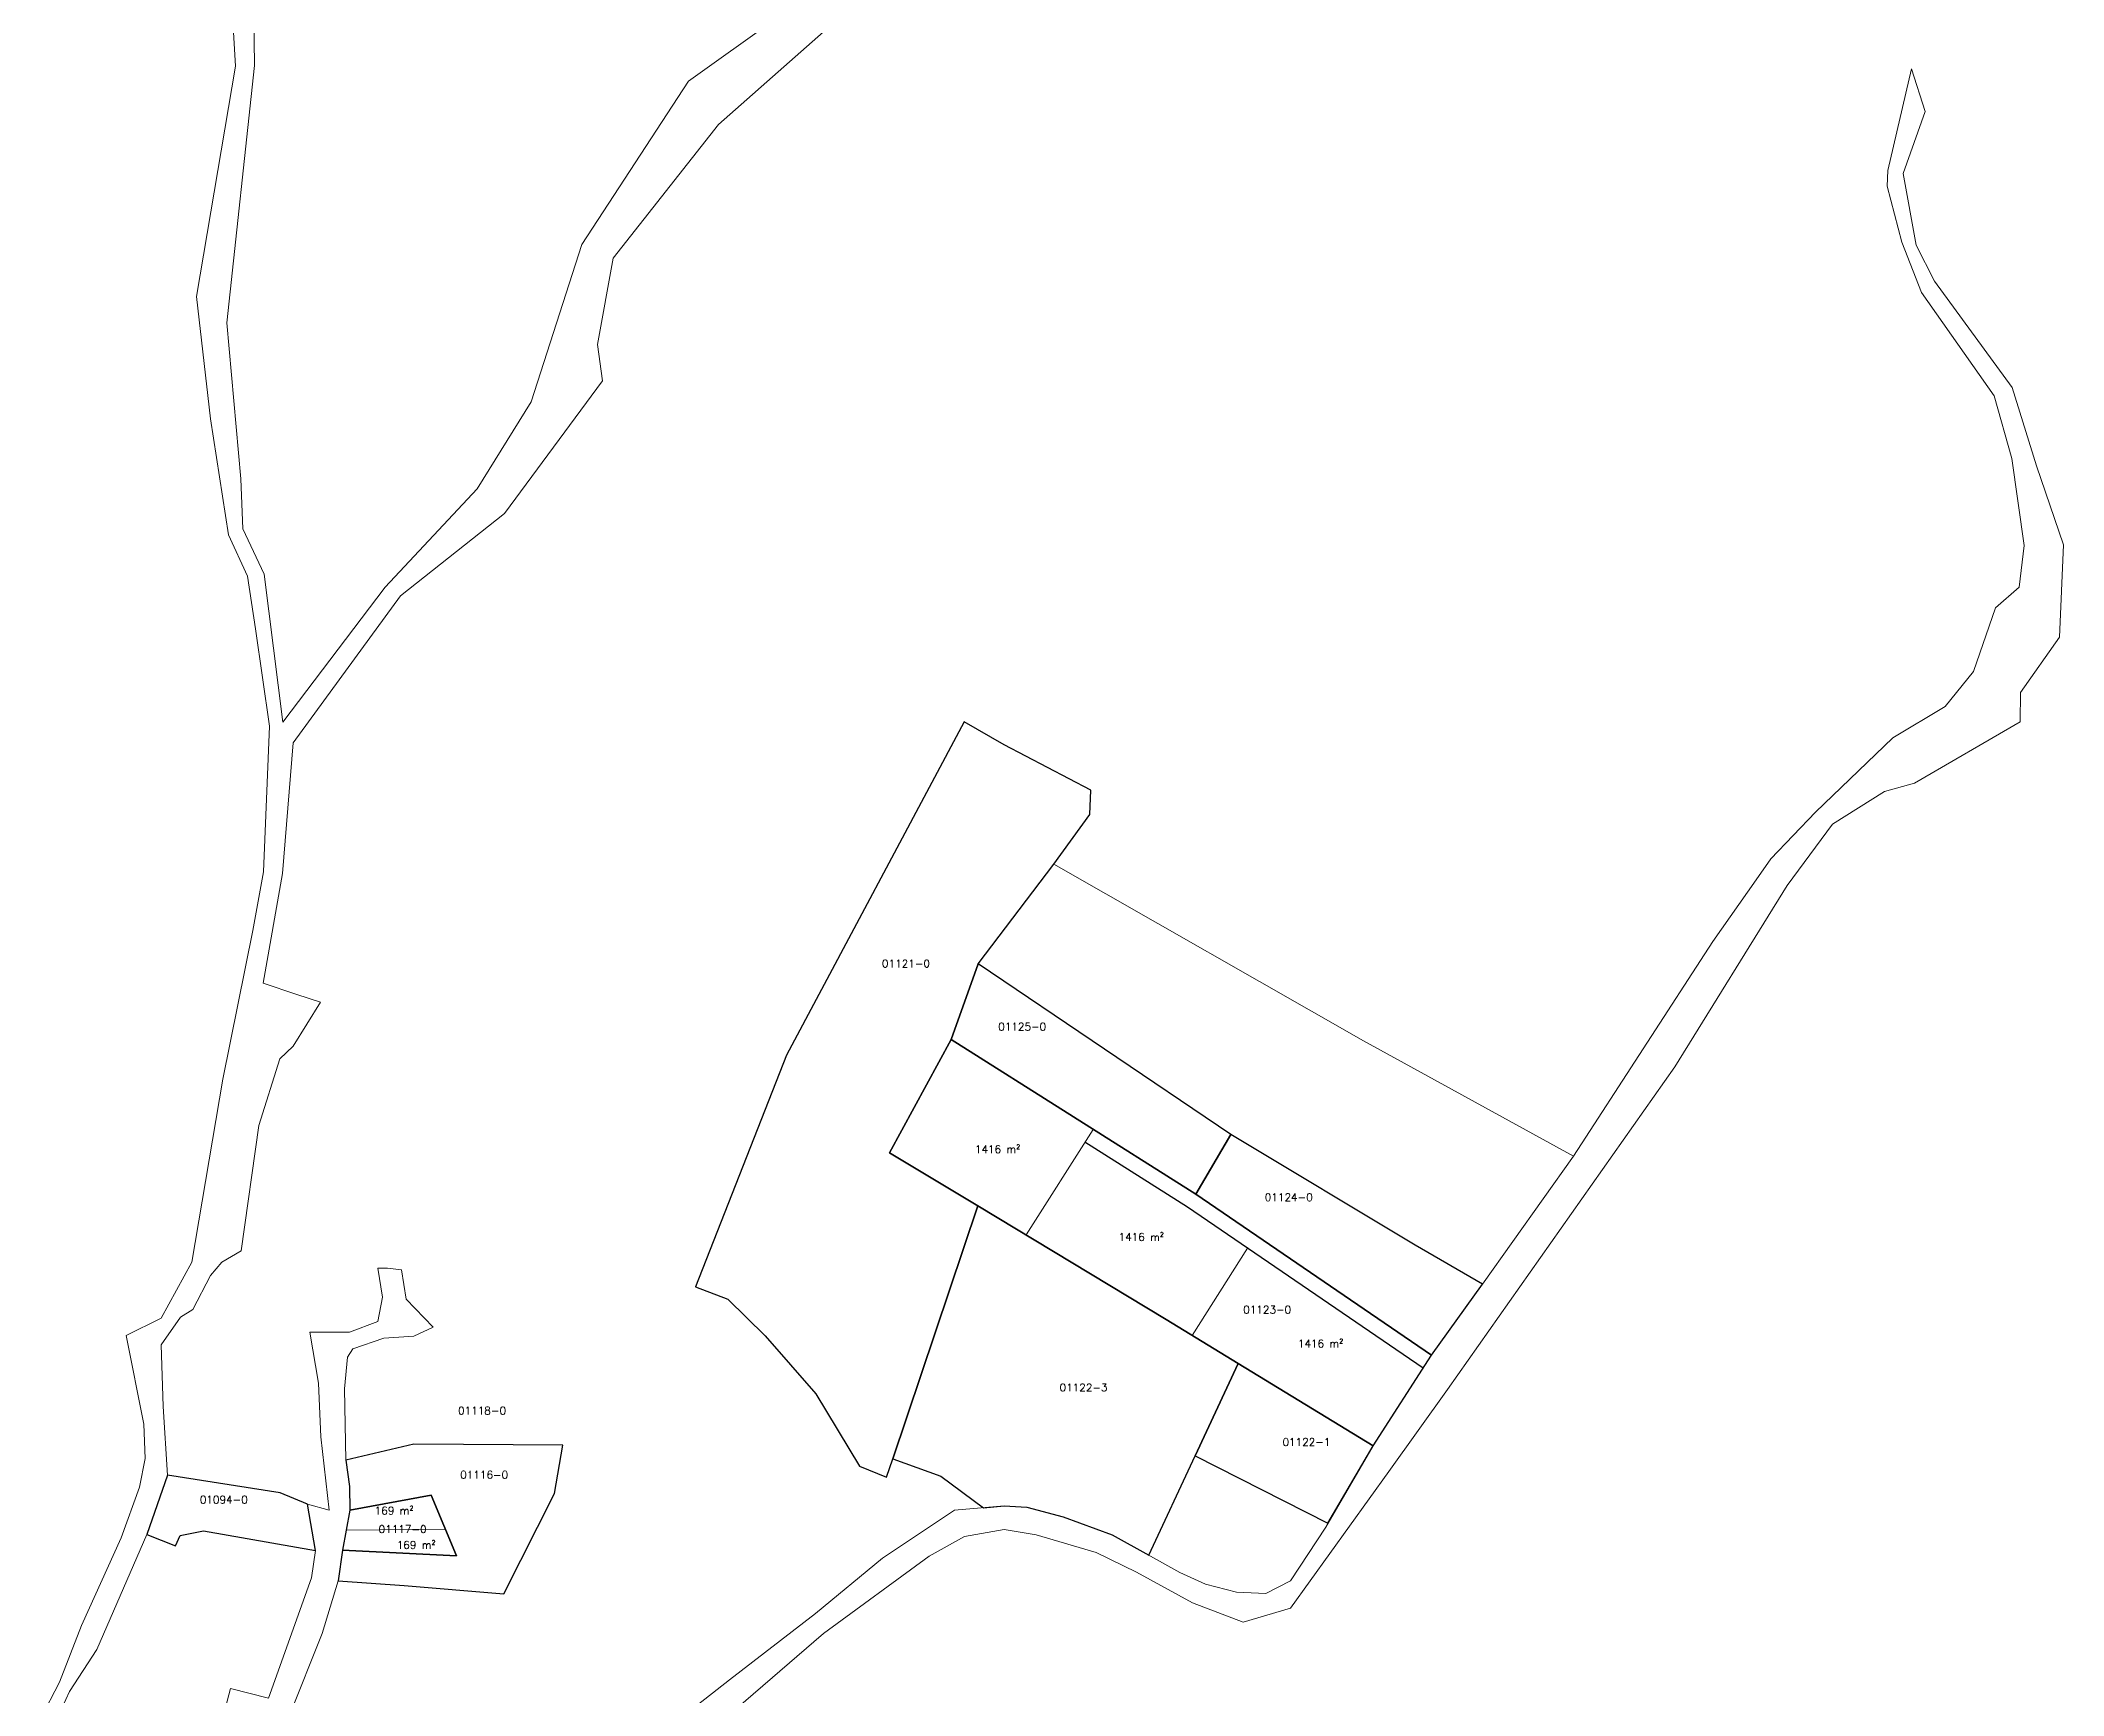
# Model space of a CAD drawing. Header units: metres. Extents: x 7510550 to 7511528, y 4687677 to 4689293.
# Drawn here: x 7511000 to 7511528, y 4688550 to 4688982 of the extents above; entities that cross this region are included whole.
import ezdxf

# ---------------------------------------------------------------- set-up
doc = ezdxf.new("R2010")
doc.units = ezdxf.units.M
for name, color, linetype, lineweight in [('Ndarje e re', 1, 'Continuous', 0), ('Nr Parceles Baze', 7, 'Continuous', 0), ('Nr-Kojshi', 251, 'Continuous', 0), ('Parc-Kojshi', 251, 'Continuous', 0), ('Parcela Baze', 7, 'Continuous', 0), ('ZASKOK_PAR_PARCELGEOM_ILI', 7, 'Continuous', 0)]:
    doc.layers.add(name, color=color, linetype=linetype, lineweight=lineweight)
doc.styles.get("Standard").update_dxf_attribs({"font": 'simplex.shx'})

msp = doc.modelspace()

# ---------------------------------------------------------------- linework, layer by layer
at = {"layer": 'Ndarje e re', "flags": 128}
for points in [[(7511256.94, 4688670.36), (7511274.39, 4688697.93)], [(7511300.2, 4688644.15), (7511314.63, 4688666.93)], [(7511105.3, 4688593.56), (7511079.45, 4688593.32)]]:
    msp.add_lwpolyline(points, dxfattribs=at)
at = {"layer": 'Ndarje e re', "lineweight": -3, "flags": 128}
msp.add_lwpolyline([(7511360.53, 4688635.58), (7511298.96, 4688677.64), (7511272.25, 4688694.55)], dxfattribs=at)
at = {"layer": 'Parc-Kojshi', "linetype": 'Continuous'}
for points in [[(7511236.51, 4689020.06), (7511168.81, 4688971.54), (7511140.92, 4688928.98), (7511127.68, 4688887.89), (7511113.64, 4688865.14), (7511089.65, 4688839.48), (7511062.92, 4688804.26), (7511058.04, 4688842.85), (7511052.51, 4688854.75), (7511051.92, 4688867.75), (7511048.31, 4688908.45), (7511055.49, 4688975.71), (7511055.19, 4689001.7)], [(7511049.19, 4688999.38), (7511050.57, 4688975.49), (7511040.35, 4688915.4), (7511044.05, 4688883.42), (7511048.77, 4688853.12), (7511053.66, 4688842.37), (7511055.79, 4688828.64), (7511059.44, 4688803.17), (7511057.87, 4688765.13), (7511055.1, 4688749.88), (7511047.29, 4688711.02), (7511039.14, 4688663.26), (7511031.15, 4688648.66), (7511022.01, 4688644.14), (7511026.63, 4688620.98), (7511026.97, 4688612.04), (7511025.49, 4688604.52), (7511020.73, 4688591.3), (7511010.35, 4688568.38), (7511004.61, 4688553.59), (7510999.67, 4688544.06)], [(7511000.59, 4688536.52), (7511007.25, 4688551.18), (7511014.38, 4688562.16), (7511027.46, 4688592.18), (7511032.78, 4688607.61), (7511031.65, 4688625.54), (7511031.14, 4688641.71), (7511036.25, 4688648.94), (7511039.41, 4688650.87), (7511044.03, 4688659.79), (7511046.97, 4688663.24), (7511052.06, 4688666.24), (7511056.69, 4688698.98), (7511062.17, 4688716.37), (7511065.62, 4688719.69), (7511072.77, 4688731.13), (7511066.54, 4688733.16), (7511057.79, 4688736.12), (7511062.87, 4688764.76), (7511065.65, 4688798.85), (7511093.64, 4688837.21), (7511120.73, 4688858.67), (7511146.37, 4688893.39), (7511145, 4688902.85), (7511149.11, 4688925.34), (7511176.58, 4688960.27), (7511216.62, 4688995.72)], [(7511172.35, 4688538.97), (7511204.02, 4688566.34), (7511231.58, 4688586.49), (7511240.77, 4688591.68), (7511251.16, 4688593.48), (7511259.55, 4688592.08), (7511275.14, 4688587.49), (7511285.73, 4688582.29), (7511300.31, 4688574.29), (7511313.5, 4688569.24), (7511325.87, 4688572.92), (7511351.52, 4688608.57), (7511366.83, 4688630.02), (7511426.2, 4688714.29), (7511455.45, 4688761.59), (7511455.45, 4688761.59), (7511467.36, 4688777.57), (7511480.85, 4688786.15), (7511488.7, 4688788.32), (7511516.31, 4688804.3), (7511516.42, 4688811.94), (7511526.55, 4688826.39), (7511527.61, 4688850.55), (7511520.57, 4688871.13), (7511514.18, 4688891.57), (7511493.91, 4688919.41), (7511489.17, 4688928.75), (7511485.79, 4688947.44), (7511491.48, 4688963.69), (7511487.92, 4688974.78), (7511481.75, 4688948.23), (7511481.57, 4688944.18), (7511485.45, 4688929.55), (7511490.54, 4688916.39), (7511509.49, 4688889.46), (7511514.13, 4688873.06), (7511517.3, 4688850.37), (7511516.06, 4688839.44), (7511509.89, 4688834.09), (7511504.1, 4688817.47), (7511496.7, 4688808.3), (7511483.08, 4688800.15), (7511462.85, 4688780.73), (7511451.25, 4688768.58), (7511447.4, 4688763.11), (7511436.09, 4688746.98), (7511399.77, 4688690.92), (7511376, 4688657.5), (7511362.7, 4688638.94), (7511347.46, 4688615.33), (7511335.07, 4688594.11), (7511325.86, 4688580.04), (7511319.41, 4688576.76), (7511311.82, 4688577.11), (7511303.68, 4688579.21), (7511296.97, 4688582.28), (7511279.37, 4688592.06), (7511266.53, 4688596.81), (7511257.03, 4688599.33), (7511251.16, 4688599.61), (7511238.22, 4688598.53), (7511219.43, 4688585.99), (7511201.9, 4688571.58), (7511179.51, 4688554.24), (7511167.81, 4688545.1)], [(7511064.61, 4688544.73), (7511073.19, 4688566.28), (7511077.37, 4688580.09), (7511078.46, 4688588.09), (7511080.44, 4688598.55), (7511080.29, 4688604.72), (7511079.36, 4688611.57), (7511079.02, 4688630.23), (7511079.77, 4688638.48), (7511081.16, 4688640.64), (7511089.28, 4688643.41), (7511097.07, 4688643.9), (7511102.13, 4688646.31), (7511095.07, 4688653.64), (7511093.85, 4688661.26), (7511090.24, 4688661.65), (7511087.71, 4688661.73), (7511088.95, 4688654.15), (7511087.71, 4688647.8), (7511080.32, 4688644.98), (7511070, 4688645.02), (7511072.19, 4688631.66), (7511072.79, 4688617.65), (7511074.97, 4688598.51), (7511069.37, 4688600.11), (7511071.48, 4688587.96), (7511070.42, 4688580.86), (7511059.2, 4688549.47), (7511049.28, 4688551.95), (7511047.01, 4688543.37)]]:
    msp.add_lwpolyline(points, dxfattribs=at)
at = {"layer": 'Parc-Kojshi', "lineweight": -3, "flags": 128}
for points in [[(7511244.31, 4688678), (7511221.26, 4688691.81), (7511237.29, 4688721.42), (7511244.34, 4688741.11), (7511264.15, 4688767.13), (7511273.5, 4688780.11), (7511273.81, 4688786.52), (7511251.12, 4688798.31), (7511240.72, 4688804.32), (7511194.35, 4688717.31), (7511170.64, 4688656.82), (7511179.02, 4688653.56), (7511188.78, 4688644.02), (7511202.03, 4688628.85), (7511213.37, 4688610), (7511220.49, 4688607.15), (7511222.09, 4688611.89)], [(7511244.34, 4688741.11), (7511237.29, 4688721.42), (7511301.16, 4688680.98), (7511310.32, 4688696.6)], [(7511358.38, 4688667.69), (7511310.32, 4688696.6), (7511301.16, 4688680.98), (7511362.7, 4688638.94), (7511376, 4688657.5)], [(7511293.46, 4688648.25), (7511244.31, 4688678), (7511222.09, 4688611.89), (7511234.6, 4688607.43), (7511245.78, 4688599.16), (7511251.16, 4688599.61), (7511257.03, 4688599.33), (7511266.53, 4688596.81), (7511279.37, 4688592.06), (7511288.94, 4688586.74), (7511301, 4688612.7), (7511312.21, 4688636.83)], [(7511347.46, 4688615.33), (7511312.21, 4688636.83), (7511301, 4688612.7), (7511335.66, 4688595.11)]]:
    msp.add_lwpolyline(points, close=True, dxfattribs=at)
at = {"layer": 'Parc-Kojshi', "linetype": 'Continuous'}
msp.add_lwpolyline([(7511399.77, 4688690.92), (7511344.94, 4688721.04), (7511264.15, 4688767.13), (7511244.34, 4688741.11), (7511310.32, 4688696.6), (7511358.38, 4688667.69), (7511376, 4688657.5), (7511399.77, 4688690.92)], close=True, dxfattribs=at)
at = {"layer": 'Parcela Baze', "lineweight": -3, "flags": 128}
for points in [[(7511362.7, 4688638.94), (7511301.16, 4688680.98), (7511237.29, 4688721.42), (7511221.26, 4688691.81), (7511244.31, 4688678), (7511293.46, 4688648.25), (7511312.21, 4688636.83), (7511347.46, 4688615.33)], [(7511133.81, 4688602.84), (7511135.95, 4688615.51), (7511097.08, 4688615.78), (7511079.36, 4688611.57), (7511080.29, 4688604.72), (7511080.44, 4688598.55), (7511101.6, 4688602.43), (7511108.2, 4688586.62), (7511078.46, 4688588.09), (7511077.37, 4688580.09), (7511094.56, 4688578.81), (7511120.63, 4688576.69)], [(7511069.37, 4688600.11), (7511062.26, 4688603), (7511032.78, 4688607.61), (7511027.46, 4688592.18), (7511034.87, 4688589.23), (7511036.11, 4688591.92), (7511042.24, 4688593.12), (7511071.48, 4688587.96)], [(7511101.6, 4688602.43), (7511080.44, 4688598.55), (7511078.46, 4688588.09), (7511108.2, 4688586.62)]]:
    msp.add_lwpolyline(points, close=True, dxfattribs=at)
at = {"layer": 'ZASKOK_PAR_PARCELGEOM_ILI', "color": 7, "linetype": 'Continuous'}
msp.add_lwpolyline([(7511237.29, 4688721.42), (7511244.34, 4688741.11), (7511264.15, 4688767.13), (7511273.5, 4688780.11), (7511273.81, 4688786.52), (7511251.12, 4688798.31), (7511240.72, 4688804.32), (7511194.35, 4688717.31), (7511170.64, 4688656.82), (7511179.02, 4688653.56), (7511188.78, 4688644.02), (7511202.03, 4688628.85), (7511213.37, 4688610), (7511220.49, 4688607.15), (7511244.31, 4688678), (7511221.26, 4688691.81), (7511237.29, 4688721.42)], close=True, dxfattribs=at)

# ---------------------------------------------------------------- texts
at = {"layer": 'Ndarje e re'}
for s, p in [('1416 m²', (7511243.51, 4688691.74)), ('1416 m²', (7511281.01, 4688668.83)), ('1416 m²', (7511327.8, 4688641.01)), ('169 m²', (7511086.88, 4688597.4)), ('169 m²', (7511092.64, 4688588.44))]:
    msp.add_text(s, height=2, dxfattribs=at).set_placement(p)
at = {"layer": 'Nr Parceles Baze'}
for s, p in [('01123-0', (7511313.54, 4688649.85)), ('01094-0', (7511041.24, 4688600.25)), ('01117-0', (7511087.92, 4688592.56))]:
    msp.add_text(s, height=2, dxfattribs=at).set_placement(p)
at = {"layer": 'Nr-Kojshi'}
for s, p in [('01121-0', (7511219.28, 4688740.23)), ('01125-0', (7511249.61, 4688723.74)), ('01124-0', (7511319.15, 4688679.21)), ('01122-3', (7511265.61, 4688629.54)), ('01118-0', (7511108.64, 4688623.5)), ('01122-1', (7511323.77, 4688615.3)), ('01116-0', (7511109.19, 4688606.75))]:
    msp.add_text(s, height=2, dxfattribs=at).set_placement(p)

doc.saveas('drawing.dxf')
